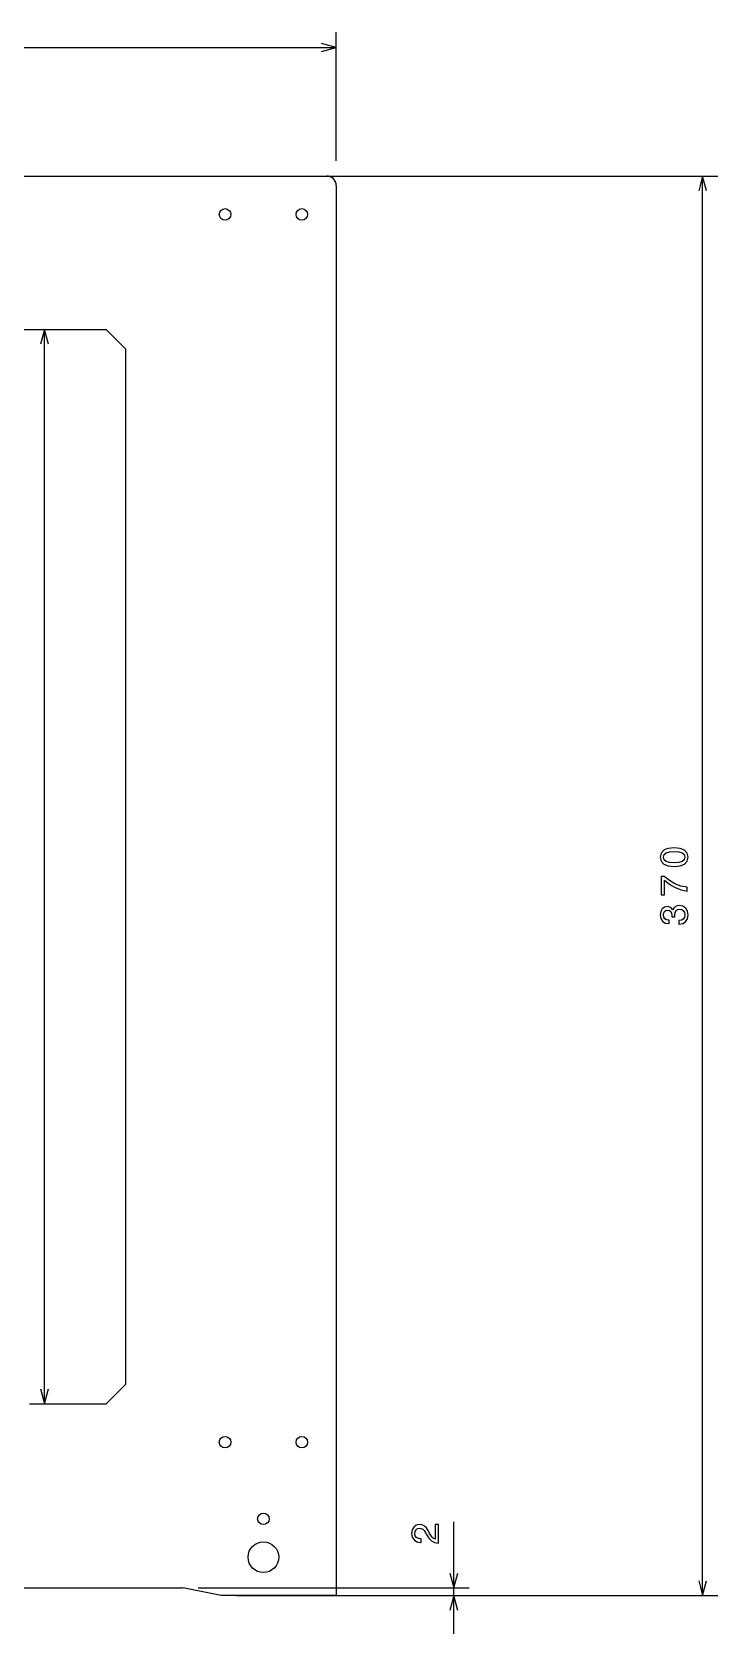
# Model space of a CAD drawing. Extents: x 282 to 817, y -68 to 415.
# Drawn here: x 638.1 to 817, y -9.3 to 408.2 of the extents above; entities that cross this region are included whole.
import ezdxf

# ---------------------------------------------------------------- set-up
doc = ezdxf.new("R2010")
doc.units = 0
doc.layers.get('0').update_dxf_attribs({"linetype": 'CONTINUOUS'})

msp = doc.modelspace()

# ---------------------------------------------------------------- linework, layer by layer
at = {"color": 7, "ltscale": 0.419198}
msp.add_line((717.45, 374.67), (717.45, 408.21), dxfattribs=at)
at = {"color": 7}
for p, q in [((348.45, 404.21), (717.45, 404.21)), ((532.95, 370.67), (714.95, 370.67)), ((691.45, 370.67), (816.97, 370.67)), ((717.45, 368.17), (717.45, 0.67)), ((812.97, 0.67), (812.97, 370.67)), ((532.95, 330.67), (657.45, 330.67)), ((662.45, 325.67), (662.45, 55.67)), ((532.95, 2.67), (677.45, 2.67)), ((681.45, 2.67), (752.13, 2.67)), ((691.45, 0.67), (816.97, 0.67))]:
    msp.add_line(p, q, dxfattribs=at)
msp.add_line((641.38, 50.67), (641.38, 330.67))
at = {"color": 7, "ltscale": 0.088388}
for p, q in [((662.45, 325.67), (657.45, 330.67)), ((657.45, 50.67), (662.45, 55.67))]:
    msp.add_line(p, q, dxfattribs=at)
at = {"color": 7, "ltscale": 0.249999}
msp.add_line((637.45, 50.67), (657.45, 50.67), dxfattribs=at)
at = {"color": 7, "ltscale": 0.364954}
msp.add_line((748.13, -9.33), (748.13, 19.87), dxfattribs=at)
at = {"color": 7, "ltscale": 0.127475}
msp.add_line((687.45, 0.67), (677.45, 2.67), dxfattribs=at)
at = {"color": 7, "ltscale": 0.375}
msp.add_line((717.45, 0.67), (687.45, 0.67), dxfattribs=at)
at = {"color": 7, "ltscale": 0.383457}
msp.add_line((721.45, 0.67), (752.13, 0.67), dxfattribs=at)
at = {"color": 7}
for points in [[(713.59, 403.17), (717.45, 404.21), (713.59, 405.24)], [(814.01, 366.81), (812.97, 370.67), (811.94, 366.81)], [(642.42, 326.81), (641.38, 330.67), (640.35, 326.81)], [(640.35, 54.53), (641.38, 50.67), (642.42, 54.53)], [(747.09, 6.54), (748.13, 2.67), (749.16, 6.54)], [(811.94, 4.54), (812.97, 0.67), (814.01, 4.54)], [(749.16, -3.19), (748.13, 0.67), (747.09, -3.19)]]:
    msp.add_lwpolyline(points, dxfattribs=at)
for points in [[(805.55, 190.71), (807.13, 190.86), (808.26, 191.34), (808.95, 192.09), (809.17, 193.14), (808.95, 194.18), (808.26, 194.94), (807.13, 195.4), (805.55, 195.56), (803.98, 195.4), (803.35, 195.21), (802.84, 194.94), (802.15, 194.18), (801.92, 193.14), (802.15, 192.09), (802.85, 191.34), (803.98, 190.86)], [(805.55, 191.68), (804.33, 191.76), (803.45, 192.01), (802.94, 192.47), (802.76, 193.14), (802.94, 193.81), (803.45, 194.26), (804.33, 194.52), (805.55, 194.6), (806.78, 194.52), (807.66, 194.26), (808.17, 193.81), (808.35, 193.14), (808.17, 192.47), (807.66, 192.01), (806.78, 191.76)], [(808.97, 184.27), (808.97, 185.29), (807.31, 185.62), (805.75, 186.21), (804.31, 187.03), (802.96, 188.11), (802.12, 188.11), (802.12, 183.31), (803.04, 183.31), (803.04, 187.14), (804.4, 186.03), (805.82, 185.2), (807.34, 184.61)], [(806.77, 175.66), (806.84, 175.66), (807.81, 175.82), (808.54, 176.29), (809, 177.04), (809.17, 178.03), (809, 179.08), (808.56, 179.86), (807.85, 180.37), (806.94, 180.55), (806.35, 180.47), (805.86, 180.25), (805.49, 179.88), (805.22, 179.4), (804.67, 180.06), (803.81, 180.29), (803.02, 180.14), (802.42, 179.7), (802.05, 179), (801.92, 178.03), (802.08, 177.12), (802.53, 176.42), (803.23, 175.97), (804.17, 175.82), (804.24, 175.82), (804.24, 176.72), (803.59, 176.8), (803.13, 177.06), (802.85, 177.48), (802.75, 178.08), (802.83, 178.6), (803.04, 178.99), (803.38, 179.22), (803.85, 179.31), (804.34, 179.22), (804.67, 178.98), (804.88, 178.55), (804.94, 177.98), (804.93, 177.58), (805.72, 177.58), (805.7, 178.08), (805.79, 178.71), (806.04, 179.19), (806.43, 179.47), (806.94, 179.57), (807.53, 179.46), (807.96, 179.17), (808.23, 178.7), (808.33, 178.09), (808.22, 177.45), (807.92, 176.99), (807.44, 176.7), (806.77, 176.59)], [(744.13, 14.37), (744.13, 19.18), (743.26, 19.18), (743.26, 15.38), (742.79, 15.59), (742.39, 15.95), (741.68, 17.07), (741.38, 17.67), (740.94, 18.33), (740.44, 18.81), (739.84, 19.08), (739.17, 19.18), (738.32, 19.01), (737.65, 18.54), (737.23, 17.81), (737.08, 16.87), (737.25, 15.9), (737.72, 15.17), (738.48, 14.69), (739.48, 14.53), (739.62, 14.53), (739.62, 15.45), (739.54, 15.45), (738.85, 15.54), (738.35, 15.81), (738.03, 16.25), (737.92, 16.82), (738.02, 17.41), (738.27, 17.84), (738.66, 18.12), (739.16, 18.22), (739.62, 18.15), (740.01, 17.96), (740.36, 17.64), (740.66, 17.19), (740.98, 16.6), (741.61, 15.61), (742.27, 14.92), (743.08, 14.5), (744.1, 14.37)]]:
    msp.add_lwpolyline(points, close=True, dxfattribs=at)
for centre, radius in [((688.45, 360.67), 1.5), ((708.45, 360.67), 1.5), ((688.45, 40.67), 1.5), ((708.45, 40.67), 1.5), ((698.45, 20.67), 1.5), ((698.45, 10.67), 4)]:
    msp.add_circle(centre, radius, dxfattribs=at)
msp.add_arc((714.95, 368.17), 2.5, 0, 90, dxfattribs=at)

doc.saveas('drawing.dxf')
